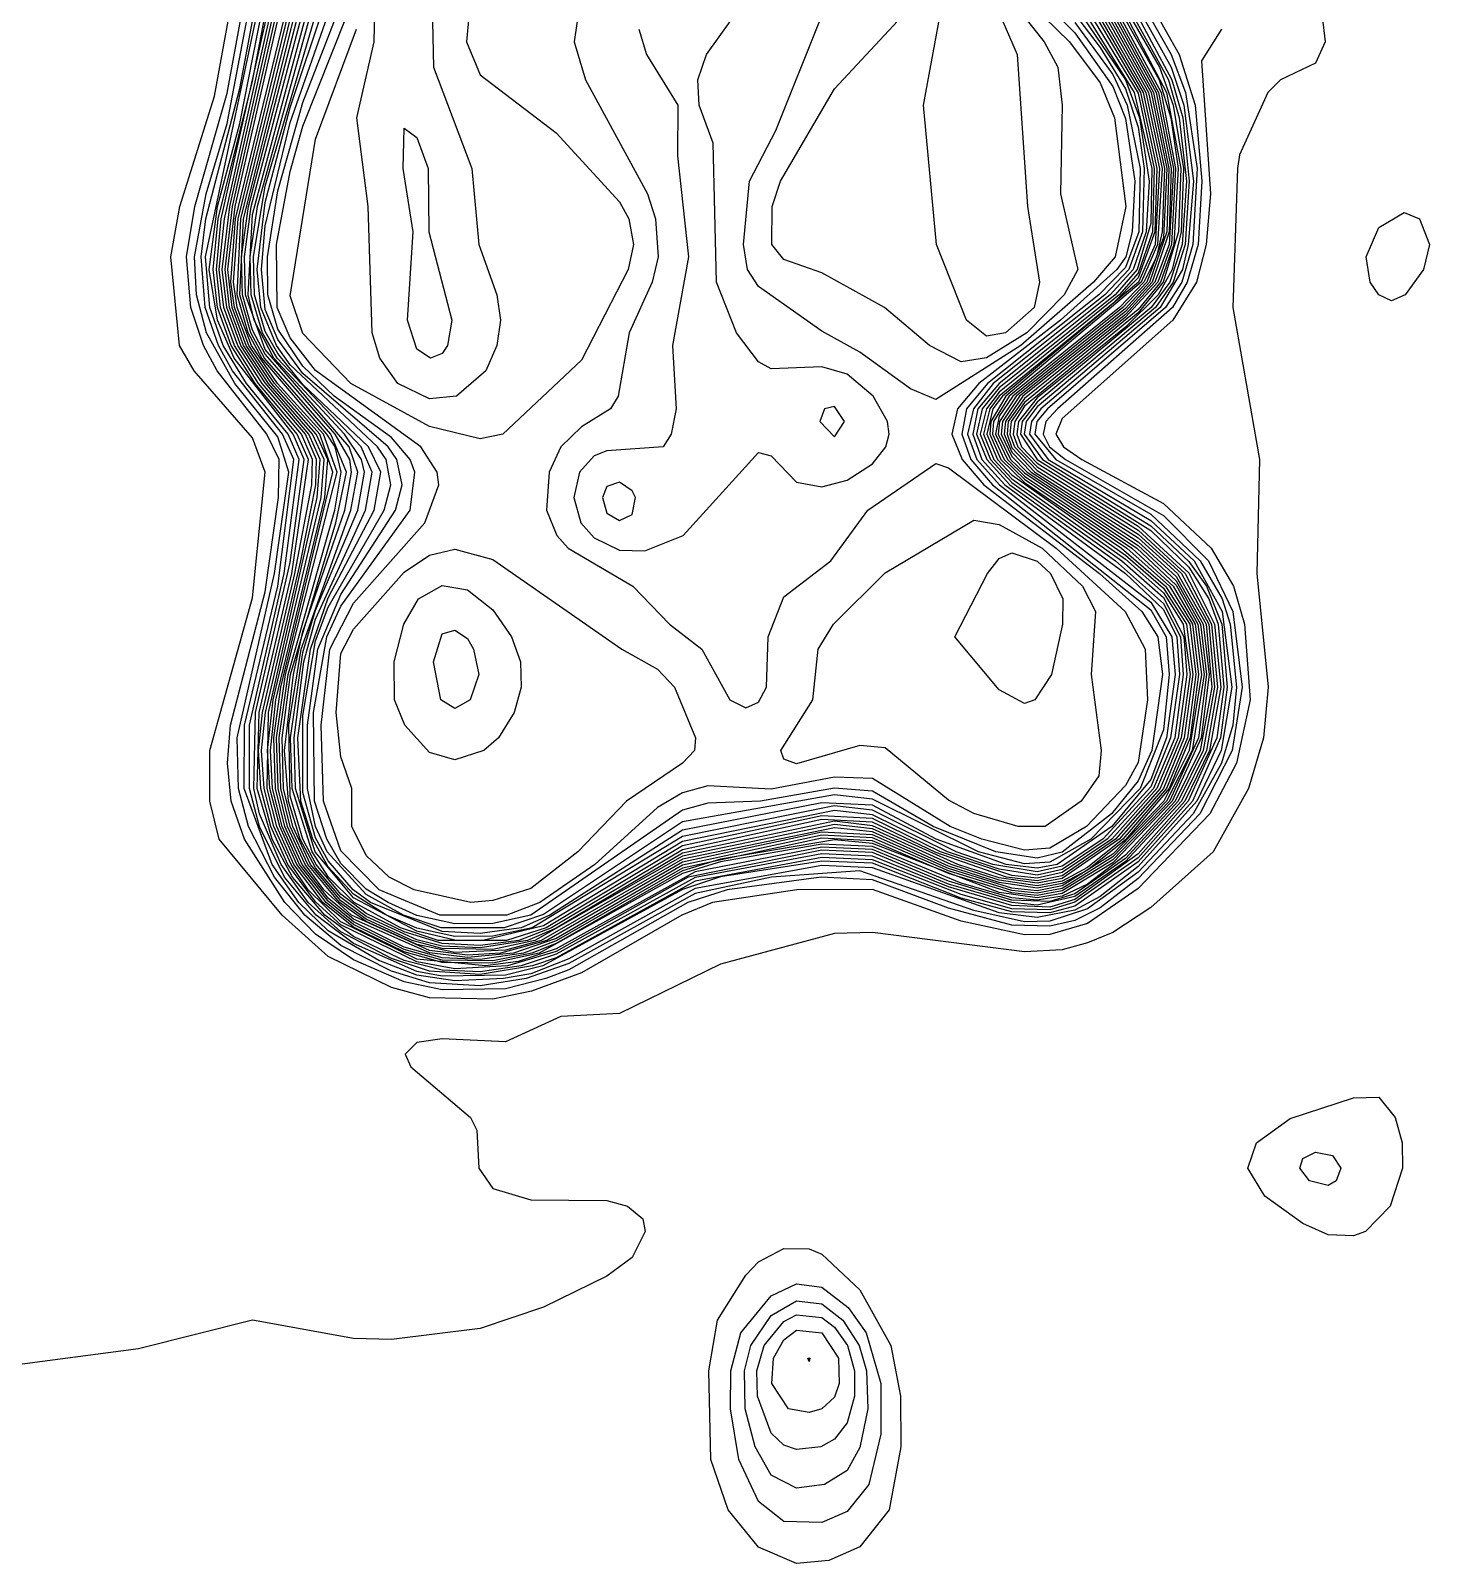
# Model space of a CAD drawing. Header units: inches. Extents: x 3311818 to 3313075, y 1372003 to 1372737.
# Drawn here: x 3312021.83 to 3312063.96, y 1372364.13 to 1372410.29 of the extents above; entities that cross this region are included whole.
import ezdxf

# ---------------------------------------------------------------- set-up
doc = ezdxf.new("R2010")
doc.units = ezdxf.units.IN
doc.header["$MEASUREMENT"] = 0

msp = doc.modelspace()

# ---------------------------------------------------------------- linework, layer by layer
for points, elevation in [([(3312033.869, 1372413.763), (3312033.96, 1372409.189), (3312035.123, 1372406.14), (3312035.33, 1372403.853), (3312035.871, 1372402.329), (3312035.984, 1372401.567), (3312035.868, 1372400.804), (3312035.537, 1372400.042), (3312034.655, 1372399.28)], 4525), ([(3312038.644, 1372413.001), (3312038.198, 1372409.952), (3312038.542, 1372408.808), (3312040.41, 1372405.378), (3312040.649, 1372404.616), (3312040.735, 1372403.472), (3312040.547, 1372402.71), (3312039.856, 1372401.185), (3312039.521, 1372399.28), (3312039.294, 1372398.899), (3312038.419, 1372398.359), (3312037.797, 1372397.755), (3312037.446, 1372396.993), (3312037.367, 1372395.85), (3312037.675, 1372395.087), (3312038.02, 1372394.706), (3312039.966, 1372393.563), (3312041.07, 1372392.419), (3312042.045, 1372391.657), (3312042.887, 1372390.132), (3312043.374, 1372389.895), (3312043.755, 1372390.063), (3312043.998, 1372390.514), (3312044.045, 1372392.038), (3312044.517, 1372393.242), (3312045.93, 1372394.325), (3312047.042, 1372395.85), (3312049.091, 1372397.255), (3312049.472, 1372397.12), (3312052.719, 1372394.706), (3312054.797, 1372392.8), (3312055.399, 1372391.657), (3312055.47, 1372390.132), (3312055.189, 1372388.246), (3312054.808, 1372387.56), (3312053.63, 1372386.321), (3312052.521, 1372385.67), (3312051.759, 1372385.606), (3312050.48, 1372385.94), (3312049.523, 1372386.321), (3312047.185, 1372387.765), (3312046.042, 1372387.807), (3312044.136, 1372387.448), (3312042.23, 1372387.55), (3312041.468, 1372387.333), (3312040.706, 1372386.892), (3312038.827, 1372385.178), (3312037.162, 1372384.034), (3312036.17, 1372383.653)], 4523), ([(3312034.655, 1372399.28), (3312033.845, 1372399.197), (3312032.89, 1372399.661), (3312032.349, 1372400.423), (3312032.118, 1372401.185), (3312031.995, 1372404.997), (3312031.651, 1372407.665), (3312032.179, 1372409.952), (3312032.234, 1372412.619)], 4525), ([(3312036.915, 1372381.366), (3312035.751, 1372381.12), (3312033.845, 1372381.164), (3312032.702, 1372381.47), (3312030.796, 1372382.408), (3312029.403, 1372383.653), (3312027.513, 1372385.94), (3312027.233, 1372387.083), (3312027.233, 1372388.608), (3312028.51, 1372393.206), (3312028.9, 1372396.993), (3312028.51, 1372398.021), (3312026.754, 1372400.042), (3312026.311, 1372400.804), (3312026.052, 1372403.472), (3312026.329, 1372404.997), (3312027.366, 1372408.312), (3312028.085, 1372412.238)], 4499), ([(3312037.347, 1372381.747), (3312036.132, 1372381.438), (3312034.227, 1372381.406), (3312033.083, 1372381.641), (3312031.559, 1372382.306), (3312030.415, 1372383.076), (3312029.49, 1372384.034), (3312028.275, 1372385.94), (3312027.87, 1372387.083), (3312027.763, 1372388.227), (3312027.853, 1372389.37), (3312028.891, 1372393.391), (3312029.294, 1372396.231), (3312029.312, 1372397.374), (3312028.942, 1372398.136), (3312027.452, 1372400.042), (3312027.036, 1372400.804), (3312026.657, 1372401.948), (3312026.528, 1372403.472), (3312026.776, 1372404.997), (3312027.747, 1372408.403), (3312028.455, 1372412.238)], 4500), ([(3312036.757, 1372381.747), (3312035.37, 1372381.526), (3312033.845, 1372381.618), (3312032.702, 1372381.97), (3312031.178, 1372382.734), (3312030.085, 1372383.653), (3312029.173, 1372384.797), (3312028.397, 1372386.321), (3312028.089, 1372387.465), (3312028.052, 1372388.989), (3312029.179, 1372393.944), (3312029.604, 1372396.993), (3312029.272, 1372398.061), (3312027.985, 1372399.661), (3312027.133, 1372401.185), (3312026.826, 1372402.329), (3312026.765, 1372403.472), (3312027.117, 1372405.378), (3312027.747, 1372407.494), (3312028.654, 1372412.238)], 4501), ([(3312036.07, 1372381.747), (3312034.608, 1372381.669), (3312033.464, 1372381.847), (3312032.321, 1372382.286), (3312030.796, 1372383.176), (3312029.912, 1372384.034), (3312029.109, 1372385.178), (3312028.263, 1372387.465), (3312028.275, 1372389.37), (3312029.278, 1372393.563), (3312029.762, 1372397.374), (3312029.415, 1372398.136), (3312027.911, 1372400.042), (3312027.486, 1372400.804), (3312027.084, 1372401.948), (3312026.965, 1372403.472), (3312027.106, 1372404.616), (3312028.128, 1372408.542), (3312028.825, 1372412.238)], 4502), ([(3312037.258, 1372382.129), (3312036.132, 1372381.844), (3312034.227, 1372381.814), (3312033.464, 1372381.959), (3312031.559, 1372382.8), (3312030.436, 1372383.653), (3312029.48, 1372384.797), (3312028.729, 1372386.321), (3312028.419, 1372387.465), (3312028.425, 1372389.37), (3312029.463, 1372393.944), (3312029.924, 1372397.374), (3312029.59, 1372398.136), (3312028.332, 1372399.661), (3312027.635, 1372400.804), (3312027.225, 1372401.948), (3312027.095, 1372403.472), (3312028.959, 1372412.238)], 4503), ([(3312036.949, 1372382.129), (3312035.37, 1372381.866), (3312033.845, 1372381.965), (3312032.702, 1372382.346), (3312031.178, 1372383.151), (3312030.192, 1372384.034), (3312029.374, 1372385.178), (3312028.725, 1372386.702), (3312028.553, 1372387.465), (3312028.608, 1372389.751), (3312029.653, 1372394.268), (3312030.074, 1372397.374), (3312029.734, 1372398.136), (3312027.957, 1372400.423), (3312027.458, 1372401.567), (3312027.209, 1372403.091), (3312027.455, 1372404.997), (3312028.128, 1372407.496), (3312029.069, 1372412.238)], 4504), ([(3312036.607, 1372382.129), (3312035.37, 1372381.95), (3312034.227, 1372381.991), (3312033.083, 1372382.287), (3312031.559, 1372383.012), (3312030.697, 1372383.653), (3312029.719, 1372384.797), (3312029.109, 1372385.94), (3312028.657, 1372387.465), (3312028.71, 1372389.751), (3312029.696, 1372393.944), (3312030.197, 1372397.374), (3312029.862, 1372398.136), (3312028.591, 1372399.661), (3312027.87, 1372400.804), (3312027.459, 1372401.948), (3312027.329, 1372403.091), (3312027.479, 1372404.616), (3312028.51, 1372408.763), (3312029.179, 1372412.238)], 4505), ([(3312036.198, 1372382.129), (3312034.608, 1372382.039), (3312033.464, 1372382.244), (3312031.178, 1372383.362), (3312030.415, 1372384.052), (3312029.581, 1372385.178), (3312029.063, 1372386.321), (3312028.76, 1372387.465), (3312028.69, 1372388.608), (3312028.813, 1372389.751), (3312029.791, 1372393.944), (3312030.301, 1372396.612), (3312030.321, 1372397.374), (3312029.989, 1372398.136), (3312028.696, 1372399.661), (3312027.968, 1372400.804), (3312027.553, 1372401.948), (3312027.427, 1372403.091), (3312027.575, 1372404.616), (3312029.286, 1372412.238)], 4506), ([(3312035.527, 1372382.129), (3312033.464, 1372382.322), (3312031.178, 1372383.455), (3312030.194, 1372384.415), (3312029.678, 1372385.178), (3312029.157, 1372386.321), (3312028.864, 1372387.465), (3312028.788, 1372388.608), (3312028.91, 1372389.751), (3312029.966, 1372394.325), (3312030.422, 1372396.612), (3312030.441, 1372397.374), (3312030.105, 1372398.136), (3312028.801, 1372399.661), (3312028.067, 1372400.804), (3312027.647, 1372401.948), (3312027.514, 1372403.091), (3312027.671, 1372404.616), (3312029.377, 1372412.238)], 4507), ([(3312037.142, 1372382.51), (3312035.751, 1372382.21), (3312034.227, 1372382.229), (3312033.083, 1372382.544), (3312031.559, 1372383.287), (3312030.633, 1372384.034), (3312029.761, 1372385.178), (3312029.25, 1372386.321), (3312028.953, 1372387.465), (3312028.992, 1372389.751), (3312030.465, 1372396.231), (3312030.554, 1372397.374), (3312030.213, 1372398.136), (3312028.891, 1372399.678), (3312028.159, 1372400.804), (3312027.741, 1372401.948), (3312027.601, 1372403.091), (3312027.836, 1372404.997), (3312029.468, 1372412.238)], 4508), ([(3312036.928, 1372382.51), (3312035.751, 1372382.278), (3312034.227, 1372382.298), (3312033.083, 1372382.617), (3312031.559, 1372383.368), (3312030.733, 1372384.034), (3312029.845, 1372385.178), (3312029.332, 1372386.321), (3312029.036, 1372387.465), (3312028.97, 1372388.608), (3312029.136, 1372390.132), (3312030.581, 1372396.231), (3312030.667, 1372397.374), (3312030.322, 1372398.136), (3312028.995, 1372399.661), (3312028.241, 1372400.804), (3312027.819, 1372401.948), (3312027.689, 1372403.091), (3312027.916, 1372404.997), (3312029.559, 1372412.238)], 4509), ([(3312036.672, 1372382.51), (3312035.37, 1372382.319), (3312034.227, 1372382.367), (3312033.083, 1372382.69), (3312031.559, 1372383.449), (3312030.796, 1372384.07), (3312029.928, 1372385.178), (3312029.411, 1372386.321), (3312029.119, 1372387.465), (3312029.053, 1372388.608), (3312029.218, 1372390.132), (3312030.697, 1372396.231), (3312030.78, 1372397.374), (3312030.43, 1372398.136), (3312029.087, 1372399.661), (3312028.322, 1372400.804), (3312027.897, 1372401.948), (3312027.773, 1372403.091), (3312027.996, 1372404.997), (3312029.65, 1372412.238)], 4510), ([(3312050.392, 1372412.238), (3312051.538, 1372409.57), (3312051.853, 1372404.997), (3312052.219, 1372402.71), (3312052.057, 1372401.948), (3312051.193, 1372401.185)], 4525), ([(3312036.376, 1372382.51), (3312034.989, 1372382.379), (3312033.845, 1372382.513), (3312031.559, 1372383.529), (3312030.796, 1372384.168), (3312030.011, 1372385.178), (3312029.489, 1372386.321), (3312029.202, 1372387.465), (3312029.154, 1372388.989), (3312029.366, 1372390.514), (3312030.934, 1372396.993), (3312030.539, 1372398.136), (3312029.179, 1372399.661), (3312028.404, 1372400.804), (3312027.974, 1372401.948), (3312027.863, 1372402.71), (3312028, 1372404.616), (3312029.664, 1372411.476)], 4511), ([(3312035.98, 1372382.51), (3312034.989, 1372382.446), (3312033.845, 1372382.585), (3312031.498, 1372383.653), (3312030.657, 1372384.415), (3312030.095, 1372385.178), (3312029.567, 1372386.321), (3312029.285, 1372387.465), (3312029.237, 1372388.989), (3312029.511, 1372390.895), (3312031.06, 1372396.993), (3312030.648, 1372398.136), (3312029.27, 1372399.661), (3312028.486, 1372400.804), (3312028.051, 1372401.948), (3312027.94, 1372402.71), (3312028.079, 1372404.616), (3312029.762, 1372411.476)], 4512), ([(3312037.21, 1372382.891), (3312036.132, 1372382.602), (3312034.608, 1372382.531), (3312033.464, 1372382.767), (3312031.94, 1372383.457), (3312031.129, 1372384.034), (3312030.178, 1372385.178), (3312029.645, 1372386.321), (3312029.368, 1372387.465), (3312029.321, 1372388.989), (3312029.585, 1372390.895), (3312030.991, 1372395.85), (3312031.188, 1372396.993), (3312031.008, 1372397.755), (3312030.756, 1372398.136), (3312028.792, 1372400.423), (3312028.384, 1372401.185), (3312028.056, 1372402.329), (3312028.159, 1372404.616), (3312029.861, 1372411.476)], 4513), ([(3312037.016, 1372382.891), (3312035.751, 1372382.622), (3312034.227, 1372382.65), (3312033.323, 1372382.891), (3312031.94, 1372383.535), (3312031.178, 1372384.085), (3312030.262, 1372385.178), (3312029.728, 1372386.321), (3312029.45, 1372387.465), (3312029.406, 1372388.989), (3312029.661, 1372390.895), (3312031.026, 1372395.468), (3312031.344, 1372396.993), (3312030.877, 1372398.136), (3312028.876, 1372400.423), (3312028.462, 1372401.185), (3312028.133, 1372402.329), (3312028.241, 1372404.616), (3312029.96, 1372411.476)], 4514), ([(3312036.797, 1372382.891), (3312035.37, 1372382.666), (3312034.227, 1372382.722), (3312033.464, 1372382.913), (3312031.94, 1372383.614), (3312031.178, 1372384.186), (3312030.415, 1372385.073), (3312029.951, 1372385.94), (3312029.598, 1372387.083), (3312029.475, 1372388.608), (3312029.744, 1372390.895), (3312030.034, 1372392.194), (3312031.297, 1372395.85), (3312031.5, 1372396.993), (3312031.44, 1372397.374), (3312031.004, 1372398.136), (3312028.891, 1372400.543), (3312028.51, 1372401.269), (3312028.217, 1372402.329), (3312028.18, 1372403.472), (3312028.394, 1372404.997), (3312030.065, 1372411.476)], 4515), ([(3312036.534, 1372382.891), (3312035.37, 1372382.739), (3312034.227, 1372382.795), (3312033.083, 1372383.146), (3312031.94, 1372383.702), (3312031.178, 1372384.286), (3312030.433, 1372385.178), (3312030.03, 1372385.94), (3312029.653, 1372387.237), (3312029.603, 1372389.37), (3312029.976, 1372391.657), (3312031.477, 1372395.85), (3312031.684, 1372396.993), (3312031.423, 1372397.755), (3312028.891, 1372400.687), (3312028.302, 1372402.329), (3312028.268, 1372403.472), (3312028.473, 1372404.997), (3312030.19, 1372411.476)], 4516), ([(3312036.165, 1372382.891), (3312034.108, 1372382.891), (3312032.967, 1372383.272), (3312031.58, 1372384.034), (3312030.804, 1372384.797), (3312030.309, 1372385.559), (3312029.709, 1372387.465), (3312029.663, 1372388.989), (3312030.034, 1372391.565), (3312030.415, 1372392.837), (3312031.684, 1372395.85), (3312031.885, 1372396.993), (3312031.797, 1372397.374), (3312031.286, 1372398.136), (3312029.159, 1372400.423), (3312028.568, 1372401.567), (3312028.386, 1372402.329), (3312028.51, 1372404.747), (3312030.316, 1372411.476)], 4517), ([(3312036.931, 1372383.272), (3312035.751, 1372383.023), (3312034.608, 1372383.007), (3312033.464, 1372383.255), (3312032.55, 1372383.653), (3312031.559, 1372384.287), (3312030.796, 1372385.103), (3312030.327, 1372385.94), (3312029.972, 1372387.083), (3312029.881, 1372388.989), (3312030.256, 1372391.657), (3312030.796, 1372393.209), (3312032.181, 1372395.85), (3312032.376, 1372396.993), (3312032.009, 1372397.755), (3312030.034, 1372399.631), (3312029.272, 1372400.569), (3312028.891, 1372401.23), (3312028.574, 1372402.329), (3312028.542, 1372403.472), (3312028.891, 1372405.606), (3312030.62, 1372411.476)], 4519), ([(3312052.461, 1372411.857), (3312054.046, 1372409.785), (3312054.808, 1372408.535), (3312055.189, 1372407.384), (3312055.367, 1372406.14), (3312055.316, 1372404.234), (3312054.908, 1372403.091), (3312054.179, 1372402.329), (3312050.824, 1372399.661), (3312050.228, 1372398.899), (3312050.044, 1372398.136), (3312050.331, 1372397.374), (3312051.011, 1372396.612), (3312055.57, 1372393.08), (3312056.199, 1372392.038), (3312056.304, 1372390.895), (3312056.039, 1372388.989), (3312055.57, 1372387.739), (3312054.395, 1372386.321), (3312052.748, 1372385.178), (3312052.14, 1372385.067), (3312051.209, 1372385.178), (3312049.099, 1372385.94), (3312047.185, 1372386.964), (3312045.661, 1372387.031), (3312041.468, 1372386.212), (3312037.47, 1372383.653), (3312036.604, 1372383.272)], 4520), ([(3312051.759, 1372411.758), (3312053.283, 1372410.22), (3312054.427, 1372408.605), (3312054.808, 1372407.644), (3312055.084, 1372405.759), (3312055.004, 1372404.234), (3312054.811, 1372403.472), (3312054.542, 1372403.091), (3312052.848, 1372401.567), (3312050.385, 1372399.661), (3312049.744, 1372398.899), (3312049.571, 1372398.136), (3312049.889, 1372397.374), (3312050.542, 1372396.612), (3312054.025, 1372393.944), (3312055.293, 1372392.8), (3312055.776, 1372392.038), (3312055.915, 1372390.895), (3312055.598, 1372388.608), (3312055.189, 1372387.692), (3312054.387, 1372386.702), (3312052.902, 1372385.547), (3312052.14, 1372385.369), (3312050.903, 1372385.559), (3312049.013, 1372386.321), (3312047.185, 1372387.39), (3312046.042, 1372387.478), (3312043.809, 1372387.083), (3312042.23, 1372387.024), (3312041.468, 1372386.809), (3312036.9, 1372383.653)], 4522), ([(3312053.001, 1372411.476), (3312054.808, 1372408.802), (3312055.227, 1372407.665), (3312055.515, 1372405.759), (3312055.425, 1372404.234), (3312055.033, 1372403.091), (3312054.345, 1372402.329), (3312050.997, 1372399.66), (3312050.359, 1372398.899), (3312050.207, 1372398.136), (3312050.48, 1372397.374), (3312051.167, 1372396.612), (3312054.805, 1372393.944), (3312055.951, 1372392.857), (3312056.354, 1372392.038), (3312056.427, 1372390.895), (3312056.164, 1372388.989), (3312055.57, 1372387.517), (3312054.118, 1372385.94), (3312052.902, 1372385.124), (3312052.14, 1372384.961), (3312050.814, 1372385.178), (3312049.705, 1372385.559), (3312047.185, 1372386.809), (3312046.042, 1372386.942), (3312041.468, 1372386.018), (3312036.931, 1372383.272)], 4519), ([(3312051.56, 1372411.476), (3312053.12, 1372409.952), (3312054.046, 1372408.712), (3312054.476, 1372407.665), (3312054.817, 1372404.997), (3312054.492, 1372403.472), (3312053.839, 1372402.71), (3312051.653, 1372400.804), (3312049.091, 1372399.18), (3312048.329, 1372399.503), (3312046.804, 1372400.61), (3312045.661, 1372401.239), (3312043.755, 1372402.583), (3312043.424, 1372403.091), (3312043.305, 1372403.853), (3312043.48, 1372405.759), (3312044.278, 1372407.284), (3312045.654, 1372410.714)], 4523), ([(3312051.15, 1372411.476), (3312052.354, 1372409.952), (3312052.768, 1372409.189), (3312052.902, 1372408.046), (3312052.846, 1372405.378), (3312053.366, 1372403.091), (3312052.962, 1372402.329), (3312051.833, 1372401.185), (3312050.615, 1372400.44), (3312049.853, 1372400.318), (3312048.9, 1372400.804), (3312047.548, 1372401.948), (3312045.661, 1372402.99), (3312044.517, 1372403.394), (3312044.151, 1372403.853), (3312044.161, 1372404.997), (3312044.41, 1372405.759), (3312046.042, 1372408.537), (3312047.947, 1372410.587)], 4524), ([(3312051.193, 1372401.185), (3312050.615, 1372401.087), (3312050.014, 1372401.567), (3312049.114, 1372403.853), (3312048.722, 1372408.046), (3312049.35, 1372411.476)], 4525), ([(3312035.452, 1372382.891), (3312034.608, 1372382.9), (3312033.464, 1372383.17), (3312031.559, 1372384.169), (3312030.398, 1372385.559), (3312029.811, 1372387.465), (3312029.772, 1372388.989), (3312030.064, 1372391.276), (3312030.415, 1372392.568), (3312031.913, 1372395.85), (3312032.12, 1372396.993), (3312031.788, 1372397.755), (3312029.254, 1372400.423), (3312028.816, 1372401.185), (3312028.471, 1372402.329), (3312028.444, 1372403.472), (3312028.666, 1372404.997), (3312030.354, 1372411.095)], 4518), ([(3312036.604, 1372383.272), (3312035.37, 1372383.101), (3312034.227, 1372383.163), (3312032.069, 1372384.034), (3312031.546, 1372384.415), (3312030.796, 1372385.287), (3312030.415, 1372385.976), (3312030.034, 1372387.344), (3312030.034, 1372389.661), (3312030.415, 1372391.911), (3312030.796, 1372392.922), (3312032.479, 1372395.85), (3312032.682, 1372396.612), (3312032.539, 1372397.374), (3312032.277, 1372397.755), (3312029.653, 1372400.228), (3312029.238, 1372400.804), (3312028.765, 1372401.948), (3312028.653, 1372403.091), (3312028.891, 1372405.114), (3312029.653, 1372407.977), (3312030.696, 1372411.095)], 4520), ([(3312036.094, 1372383.272), (3312034.191, 1372383.272), (3312033.057, 1372383.653), (3312031.94, 1372384.275), (3312030.767, 1372385.559), (3312030.412, 1372386.321), (3312030.173, 1372387.465), (3312030.165, 1372389.37), (3312030.483, 1372391.657), (3312031.178, 1372393.312), (3312032.823, 1372395.85), (3312033.02, 1372396.612), (3312032.864, 1372397.374), (3312032.601, 1372397.755), (3312030.034, 1372399.963), (3312029.272, 1372400.989), (3312028.891, 1372401.888), (3312028.783, 1372403.091), (3312028.891, 1372404.407), (3312029.653, 1372407.526), (3312030.906, 1372411.095)], 4521), ([(3312053.411, 1372411.095), (3312055.07, 1372408.427), (3312055.595, 1372406.14), (3312055.57, 1372404.479), (3312055.158, 1372403.091), (3312054.489, 1372402.329), (3312050.997, 1372399.533), (3312050.487, 1372398.899), (3312050.322, 1372398.136), (3312050.625, 1372397.374), (3312051.324, 1372396.612), (3312054.506, 1372394.325), (3312055.951, 1372393.04), (3312056.458, 1372392.038), (3312056.539, 1372390.895), (3312056.289, 1372388.989), (3312055.647, 1372387.465), (3312054.256, 1372385.94), (3312052.902, 1372385.029), (3312052.14, 1372384.854), (3312050.997, 1372385.04), (3312049.447, 1372385.559), (3312047.185, 1372386.668), (3312046.042, 1372386.808), (3312041.468, 1372385.866), (3312037.276, 1372383.33), (3312035.452, 1372382.891)], 4518), ([(3312054.534, 1372411.095), (3312055.815, 1372408.808), (3312056.167, 1372407.665), (3312056.391, 1372406.14), (3312056.262, 1372403.853), (3312055.856, 1372402.71), (3312055.189, 1372401.894), (3312051.759, 1372399.093), (3312051.363, 1372398.517), (3312051.323, 1372398.136), (3312051.461, 1372397.755), (3312052.14, 1372397.044), (3312055.189, 1372395.127), (3312056.488, 1372393.944), (3312057.314, 1372392.419), (3312057.482, 1372390.514), (3312057.144, 1372388.608), (3312056.395, 1372387.083), (3312054.808, 1372385.361), (3312053.283, 1372384.297), (3312052.521, 1372384.068), (3312051.378, 1372384.104), (3312049.472, 1372384.672), (3312047.185, 1372385.629), (3312045.661, 1372385.697), (3312041.849, 1372384.959), (3312037.657, 1372382.64), (3312036.513, 1372382.252), (3312035.527, 1372382.129)], 4507), ([(3312054.084, 1372411.095), (3312055.576, 1372408.427), (3312056.045, 1372406.14), (3312055.951, 1372404.054), (3312055.444, 1372402.71), (3312054.729, 1372401.948), (3312051.409, 1372399.28), (3312050.997, 1372398.683), (3312050.888, 1372398.136), (3312051.247, 1372397.374), (3312051.759, 1372396.873), (3312054.993, 1372394.706), (3312056.244, 1372393.563), (3312056.901, 1372392.419), (3312057.089, 1372390.895), (3312056.725, 1372388.608), (3312055.956, 1372387.083), (3312054.427, 1372385.492), (3312052.902, 1372384.53), (3312052.14, 1372384.387), (3312051.378, 1372384.466), (3312049.472, 1372385.058), (3312047.185, 1372386.072), (3312045.661, 1372386.15), (3312041.468, 1372385.243), (3312037.378, 1372382.891), (3312035.98, 1372382.51)], 4512), ([(3312055.113, 1372411.095), (3312056.183, 1372409.189), (3312056.56, 1372408.046), (3312056.851, 1372405.759), (3312056.692, 1372403.853), (3312056.519, 1372403.091), (3312055.851, 1372401.948), (3312052.256, 1372398.899), (3312051.976, 1372398.517), (3312051.912, 1372398.136), (3312052.478, 1372397.374), (3312055.57, 1372395.535), (3312056.875, 1372394.325), (3312057.711, 1372392.8), (3312058.006, 1372390.514), (3312057.681, 1372388.608), (3312056.953, 1372387.083), (3312055.189, 1372385.12), (3312054.046, 1372384.213), (3312053.283, 1372383.804), (3312052.14, 1372383.579), (3312050.997, 1372383.725), (3312047.185, 1372385.073), (3312045.661, 1372385.149), (3312041.849, 1372384.459), (3312038.038, 1372382.335), (3312036.895, 1372381.885), (3312036.07, 1372381.747)], 4502), ([(3312053.553, 1372411.095), (3312055.189, 1372408.401), (3312055.672, 1372406.14), (3312055.619, 1372404.234), (3312055.189, 1372402.985), (3312054.61, 1372402.329), (3312050.997, 1372399.406), (3312050.616, 1372398.899), (3312050.426, 1372398.136), (3312050.734, 1372397.374), (3312051.378, 1372396.685), (3312054.691, 1372394.325), (3312055.951, 1372393.214), (3312056.563, 1372392.038), (3312056.651, 1372390.895), (3312056.393, 1372388.989), (3312055.749, 1372387.465), (3312054.393, 1372385.94), (3312052.902, 1372384.934), (3312052.14, 1372384.762), (3312051.378, 1372384.847), (3312049.236, 1372385.559), (3312047.185, 1372386.56), (3312045.661, 1372386.639), (3312041.468, 1372385.744), (3312037.354, 1372383.272), (3312036.165, 1372382.891)], 4517), ([(3312054.631, 1372411.095), (3312056.04, 1372408.427), (3312056.471, 1372406.14), (3312056.399, 1372404.234), (3312055.937, 1372402.71), (3312055.189, 1372401.789), (3312051.759, 1372398.976), (3312051.469, 1372398.517), (3312051.42, 1372398.136), (3312051.567, 1372397.755), (3312052.14, 1372397.153), (3312055.189, 1372395.247), (3312056.606, 1372393.944), (3312057.398, 1372392.419), (3312057.578, 1372390.514), (3312057.24, 1372388.608), (3312056.494, 1372387.083), (3312054.808, 1372385.264), (3312053.283, 1372384.212), (3312052.14, 1372383.951), (3312051.378, 1372384.031), (3312049.472, 1372384.588), (3312047.185, 1372385.537), (3312045.661, 1372385.605), (3312041.636, 1372384.797), (3312037.657, 1372382.561), (3312036.198, 1372382.129)], 4506), ([(3312054.172, 1372411.095), (3312055.65, 1372408.427), (3312056.112, 1372406.14), (3312056.05, 1372404.234), (3312055.528, 1372402.71), (3312054.808, 1372401.924), (3312051.511, 1372399.28), (3312051.009, 1372398.517), (3312050.973, 1372398.136), (3312051.345, 1372397.374), (3312051.759, 1372396.969), (3312055.145, 1372394.706), (3312056.332, 1372393.592), (3312056.983, 1372392.419), (3312057.169, 1372390.895), (3312056.808, 1372388.608), (3312056.042, 1372387.083), (3312054.427, 1372385.404), (3312052.902, 1372384.455), (3312052.14, 1372384.317), (3312051.378, 1372384.393), (3312049.472, 1372384.983), (3312047.185, 1372385.983), (3312045.661, 1372386.06), (3312041.468, 1372385.154), (3312037.657, 1372382.953), (3312036.376, 1372382.51)], 4511), ([(3312053.686, 1372411.095), (3312055.26, 1372408.427), (3312055.749, 1372406.14), (3312055.692, 1372404.234), (3312055.189, 1372402.845), (3312054.427, 1372402.069), (3312050.997, 1372399.28), (3312050.714, 1372398.899), (3312050.531, 1372398.136), (3312050.842, 1372397.374), (3312051.378, 1372396.796), (3312054.808, 1372394.369), (3312055.951, 1372393.356), (3312056.545, 1372392.419), (3312056.751, 1372390.895), (3312056.484, 1372388.989), (3312055.85, 1372387.465), (3312054.508, 1372385.94), (3312052.902, 1372384.839), (3312052.14, 1372384.686), (3312051.222, 1372384.797), (3312049.091, 1372385.534), (3312047.185, 1372386.452), (3312045.661, 1372386.536), (3312041.468, 1372385.621), (3312037.517, 1372383.272), (3312036.534, 1372382.891)], 4516), ([(3312054.729, 1372411.095), (3312055.826, 1372409.189), (3312056.237, 1372408.046), (3312056.551, 1372406.14), (3312056.483, 1372404.234), (3312056.211, 1372403.091), (3312055.793, 1372402.329), (3312054.808, 1372401.356), (3312052.14, 1372399.235), (3312051.578, 1372398.517), (3312051.53, 1372398.136), (3312051.673, 1372397.755), (3312052.14, 1372397.262), (3312055.189, 1372395.367), (3312056.714, 1372393.958), (3312057.484, 1372392.419), (3312057.673, 1372390.514), (3312057.335, 1372388.608), (3312056.592, 1372387.083), (3312055.189, 1372385.499), (3312053.283, 1372384.126), (3312052.521, 1372383.897), (3312051.378, 1372383.938), (3312049.472, 1372384.505), (3312047.185, 1372385.429), (3312045.661, 1372385.502), (3312041.849, 1372384.788), (3312037.657, 1372382.474), (3312036.607, 1372382.129)], 4505), ([(3312054.259, 1372411.095), (3312055.725, 1372408.427), (3312056.18, 1372406.14), (3312056.117, 1372404.234), (3312055.611, 1372402.71), (3312054.808, 1372401.835), (3312051.614, 1372399.28), (3312051.097, 1372398.517), (3312051.06, 1372398.136), (3312051.378, 1372397.461), (3312051.846, 1372396.993), (3312055.189, 1372394.786), (3312056.332, 1372393.723), (3312057.064, 1372392.419), (3312057.249, 1372390.895), (3312057.003, 1372388.989), (3312056.129, 1372387.083), (3312054.427, 1372385.317), (3312052.902, 1372384.38), (3312052.14, 1372384.246), (3312051.378, 1372384.321), (3312049.472, 1372384.909), (3312047.185, 1372385.894), (3312045.661, 1372385.971), (3312041.468, 1372385.07), (3312037.657, 1372382.876), (3312036.672, 1372382.51)], 4510), ([(3312055.189, 1372411.33), (3312056.178, 1372409.57), (3312056.607, 1372408.427), (3312056.967, 1372406.14), (3312056.835, 1372403.853), (3312056.501, 1372402.71), (3312056.011, 1372401.948), (3312052.46, 1372398.899), (3312052.136, 1372398.517), (3312052.078, 1372398.136), (3312052.711, 1372397.374), (3312055.57, 1372395.724), (3312057.056, 1372394.325), (3312057.719, 1372393.182), (3312057.957, 1372392.419), (3312058.144, 1372390.514), (3312058.035, 1372389.37), (3312057.691, 1372388.227), (3312056.847, 1372386.702), (3312055.189, 1372384.946), (3312053.665, 1372383.839), (3312052.521, 1372383.469), (3312051.759, 1372383.454), (3312050.234, 1372383.791), (3312046.804, 1372384.983), (3312044.147, 1372384.797), (3312041.849, 1372384.304), (3312038.038, 1372382.199), (3312036.757, 1372381.747)], 4501), ([(3312053.787, 1372411.095), (3312055.339, 1372408.427), (3312055.827, 1372406.14), (3312055.699, 1372403.853), (3312055.192, 1372402.71), (3312051.1, 1372399.28), (3312050.812, 1372398.899), (3312050.632, 1372398.136), (3312050.951, 1372397.374), (3312051.378, 1372396.908), (3312054.808, 1372394.49), (3312055.951, 1372393.499), (3312056.644, 1372392.419), (3312056.835, 1372390.895), (3312056.576, 1372388.989), (3312055.951, 1372387.465), (3312054.617, 1372385.94), (3312052.902, 1372384.755), (3312052.14, 1372384.611), (3312050.997, 1372384.775), (3312049.756, 1372385.178), (3312047.185, 1372386.343), (3312046.042, 1372386.478), (3312041.468, 1372385.514), (3312037.657, 1372383.261), (3312036.797, 1372382.891)], 4515), ([(3312054.347, 1372411.095), (3312055.799, 1372408.427), (3312056.247, 1372406.14), (3312056.123, 1372403.853), (3312055.693, 1372402.71), (3312054.808, 1372401.745), (3312051.716, 1372399.28), (3312051.186, 1372398.517), (3312051.148, 1372398.136), (3312051.378, 1372397.594), (3312051.962, 1372396.993), (3312055.189, 1372394.899), (3312056.332, 1372393.854), (3312057.147, 1372392.419), (3312057.329, 1372390.895), (3312057.085, 1372388.989), (3312056.215, 1372387.083), (3312054.427, 1372385.229), (3312052.902, 1372384.304), (3312052.14, 1372384.176), (3312050.997, 1372384.338), (3312047.185, 1372385.806), (3312046.042, 1372385.923), (3312042.612, 1372385.333), (3312041.468, 1372384.987), (3312037.657, 1372382.797), (3312036.928, 1372382.51)], 4509), ([(3312054.834, 1372411.095), (3312056.095, 1372408.808), (3312056.419, 1372407.665), (3312056.643, 1372405.759), (3312056.511, 1372403.853), (3312056.136, 1372402.71), (3312055.574, 1372401.948), (3312052.14, 1372399.096), (3312051.688, 1372398.517), (3312051.64, 1372398.136), (3312052.14, 1372397.37), (3312055.57, 1372395.232), (3312056.714, 1372394.132), (3312057.315, 1372393.182), (3312057.592, 1372392.419), (3312057.769, 1372390.514), (3312057.551, 1372388.989), (3312056.691, 1372387.083), (3312055.189, 1372385.379), (3312053.283, 1372384.041), (3312052.521, 1372383.808), (3312051.378, 1372383.845), (3312049.853, 1372384.27), (3312047.185, 1372385.322), (3312045.661, 1372385.388), (3312041.849, 1372384.679), (3312037.657, 1372382.37), (3312036.949, 1372382.129)], 4504), ([(3312053.888, 1372411.095), (3312055.418, 1372408.427), (3312055.904, 1372406.14), (3312055.77, 1372403.853), (3312055.276, 1372402.71), (3312051.203, 1372399.28), (3312050.746, 1372398.517), (3312050.717, 1372398.136), (3312051.053, 1372397.374), (3312051.759, 1372396.68), (3312054.68, 1372394.706), (3312056.014, 1372393.563), (3312056.738, 1372392.419), (3312056.92, 1372390.895), (3312056.668, 1372388.989), (3312056.036, 1372387.465), (3312054.725, 1372385.94), (3312053.665, 1372385.086), (3312052.902, 1372384.68), (3312052.14, 1372384.535), (3312050.997, 1372384.703), (3312049.551, 1372385.178), (3312047.185, 1372386.25), (3312046.042, 1372386.377), (3312041.468, 1372385.424), (3312037.016, 1372382.891)], 4514), ([(3312054.436, 1372411.095), (3312055.874, 1372408.427), (3312056.315, 1372406.14), (3312056.192, 1372403.853), (3312055.774, 1372402.71), (3312054.808, 1372401.656), (3312051.759, 1372399.211), (3312051.275, 1372398.517), (3312051.236, 1372398.136), (3312051.378, 1372397.726), (3312052.079, 1372396.993), (3312055.189, 1372395.012), (3312056.37, 1372393.944), (3312057.231, 1372392.419), (3312057.4, 1372390.514), (3312057.055, 1372388.608), (3312056.301, 1372387.083), (3312054.808, 1372385.457), (3312053.665, 1372384.588), (3312052.902, 1372384.228), (3312052.14, 1372384.106), (3312051.378, 1372384.176), (3312049.853, 1372384.613), (3312047.185, 1372385.717), (3312045.661, 1372385.788), (3312042.612, 1372385.253), (3312041.468, 1372384.903), (3312037.142, 1372382.51)], 4508), ([(3312053.988, 1372411.095), (3312055.497, 1372408.427), (3312055.978, 1372406.14), (3312055.912, 1372404.234), (3312055.74, 1372403.472), (3312055.36, 1372402.71), (3312054.622, 1372401.948), (3312051.306, 1372399.28), (3312050.834, 1372398.517), (3312050.802, 1372398.136), (3312051.15, 1372397.374), (3312051.759, 1372396.777), (3312054.841, 1372394.706), (3312056.129, 1372393.563), (3312056.82, 1372392.419), (3312057.004, 1372390.895), (3312056.755, 1372388.989), (3312056.121, 1372387.465), (3312054.808, 1372385.919), (3312053.665, 1372385.003), (3312052.902, 1372384.605), (3312052.14, 1372384.46), (3312050.997, 1372384.631), (3312049.472, 1372385.132), (3312047.185, 1372386.161), (3312046.042, 1372386.281), (3312041.468, 1372385.333), (3312037.21, 1372382.891)], 4513), ([(3312054.973, 1372411.095), (3312056.205, 1372408.808), (3312056.527, 1372407.665), (3312056.726, 1372405.759), (3312056.601, 1372403.853), (3312056.236, 1372402.71), (3312055.712, 1372401.948), (3312052.14, 1372398.958), (3312051.815, 1372398.517), (3312051.75, 1372398.136), (3312052.306, 1372397.374), (3312055.57, 1372395.375), (3312056.714, 1372394.306), (3312057.239, 1372393.563), (3312057.701, 1372392.419), (3312057.868, 1372390.514), (3312057.67, 1372388.989), (3312056.818, 1372387.083), (3312055.189, 1372385.258), (3312053.283, 1372383.924), (3312052.521, 1372383.719), (3312051.378, 1372383.752), (3312049.853, 1372384.167), (3312047.185, 1372385.215), (3312045.661, 1372385.273), (3312042.612, 1372384.803), (3312041.468, 1372384.429), (3312037.258, 1372382.129)], 4503), ([(3312055.562, 1372411.095), (3312056.424, 1372409.57), (3312056.899, 1372408.046), (3312057.108, 1372405.759), (3312056.994, 1372403.853), (3312056.662, 1372402.71), (3312056.224, 1372401.948), (3312052.753, 1372398.899), (3312052.405, 1372398.517), (3312052.322, 1372398.136), (3312052.517, 1372397.755), (3312053.001, 1372397.374), (3312055.951, 1372395.691), (3312057.308, 1372394.325), (3312058.04, 1372392.8), (3312058.317, 1372390.514), (3312058.016, 1372388.608), (3312057.04, 1372386.702), (3312055.189, 1372384.753), (3312054.046, 1372383.873), (3312053.283, 1372383.494), (3312052.521, 1372383.323), (3312051.378, 1372383.351), (3312049.472, 1372383.86), (3312047.185, 1372384.718), (3312045.639, 1372384.797), (3312042.812, 1372384.415), (3312041.62, 1372384.034), (3312038.038, 1372382.008), (3312037.347, 1372381.747)], 4500), ([(3312040.325, 1372394.626), (3312041.484, 1372395.087), (3312043.755, 1372397.58), (3312044.136, 1372397.482), (3312044.898, 1372396.688), (3312045.661, 1372396.547), (3312046.423, 1372396.754), (3312047.185, 1372397.243), (3312047.583, 1372397.755), (3312047.685, 1372398.136), (3312047.638, 1372398.517), (3312047.207, 1372399.28), (3312046.423, 1372399.941), (3312045.661, 1372400.169), (3312044.136, 1372400.103), (3312043.755, 1372400.311), (3312043.088, 1372401.185), (3312042.49, 1372402.71), (3312042.39, 1372406.902), (3312041.962, 1372408.046), (3312041.929, 1372408.808), (3312042.189, 1372409.57), (3312043.28, 1372411.095)], 4522), ([(3312060.731, 1372410.714), (3312060.822, 1372409.952), (3312060.525, 1372409.308), (3312059.47, 1372408.808), (3312059.093, 1372408.427), (3312058.238, 1372406.553), (3312058.175, 1372406.14), (3312058.036, 1372401.948), (3312058.836, 1372397.374), (3312058.755, 1372393.944), (3312059.106, 1372390.514), (3312058.965, 1372388.989), (3312058.507, 1372387.465), (3312057.447, 1372385.559), (3312055.57, 1372383.878), (3312054.427, 1372383.131), (3312053.665, 1372382.815), (3312052.902, 1372382.606), (3312051.759, 1372382.552), (3312047.185, 1372383.126), (3312046.042, 1372383.101), (3312042.612, 1372382.171), (3312039.563, 1372380.686), (3312037.803, 1372380.604), (3312036.132, 1372379.836), (3312034.227, 1372379.932), (3312033.464, 1372379.82), (3312033.115, 1372379.461), (3312033.279, 1372379.08), (3312035.078, 1372377.555), (3312035.27, 1372377.174), (3312035.326, 1372376.03), (3312035.751, 1372375.417), (3312036.895, 1372375.081), (3312039.181, 1372375.062), (3312039.81, 1372374.887), (3312040.271, 1372374.506), (3312040.344, 1372374.125), (3312039.944, 1372373.34), (3312039.181, 1372372.776), (3312037.276, 1372371.851), (3312035.37, 1372371.204), (3312032.702, 1372370.872), (3312031.559, 1372370.906), (3312028.51, 1372371.454), (3312025.079, 1372370.595), (3312017.838, 1372369.637)], 4498), ([(3312036.9, 1372383.653), (3312035.751, 1372383.401), (3312034.608, 1372383.386), (3312033.464, 1372383.645), (3312032.6, 1372384.034), (3312031.94, 1372384.437), (3312031.178, 1372385.206), (3312030.748, 1372385.94), (3312030.385, 1372387.083), (3312030.355, 1372389.751), (3312030.75, 1372392.038), (3312031.178, 1372392.953), (3312033.257, 1372395.85), (3312033.401, 1372396.993), (3312033.266, 1372397.374), (3312032.702, 1372398.034), (3312030.977, 1372399.28), (3312030.034, 1372400.189), (3312029.272, 1372401.301), (3312028.975, 1372402.329), (3312028.961, 1372403.472), (3312029.272, 1372405.468), (3312030.034, 1372408.125), (3312031.036, 1372410.714)], 4522), ([(3312036.17, 1372383.653), (3312034.154, 1372383.653), (3312032.329, 1372384.415), (3312031.178, 1372385.585), (3312030.656, 1372387.083), (3312030.578, 1372389.37), (3312030.841, 1372391.657), (3312031.559, 1372393.044), (3312033.705, 1372395.468), (3312034.126, 1372396.612), (3312034.07, 1372396.993), (3312033.581, 1372397.755), (3312030.415, 1372400.056), (3312029.653, 1372401.036), (3312029.254, 1372401.948), (3312029.238, 1372403.853), (3312029.653, 1372406.044), (3312030.034, 1372407.411), (3312031.347, 1372410.714)], 4523), ([(3312035.029, 1372410.714), (3312034.962, 1372409.952), (3312035.37, 1372408.957), (3312037.657, 1372407.21), (3312039.563, 1372405.133), (3312039.847, 1372404.616), (3312039.99, 1372403.853), (3312039.824, 1372403.091), (3312038.419, 1372400.364), (3312036.057, 1372398.136)], 4524), ([(3312053.283, 1372410.532), (3312054.427, 1372408.969), (3312054.853, 1372408.046), (3312055.246, 1372406.14), (3312055.207, 1372404.234), (3312054.808, 1372403.153), (3312053.997, 1372402.329), (3312050.65, 1372399.661), (3312050.016, 1372398.899), (3312049.88, 1372398.136), (3312050.145, 1372397.374), (3312050.795, 1372396.612), (3312055.57, 1372392.844), (3312056.031, 1372392.038), (3312056.119, 1372390.895), (3312055.951, 1372389.235), (3312055.243, 1372387.465), (3312053.757, 1372385.94), (3312052.521, 1372385.245), (3312051.759, 1372385.196), (3312050.381, 1372385.559), (3312047.185, 1372387.141), (3312046.042, 1372387.272), (3312041.468, 1372386.459), (3312037.276, 1372383.674), (3312036.094, 1372383.272)], 4521), ([(3312036.057, 1372398.136), (3312035.37, 1372397.999), (3312033.845, 1372398.37), (3312031.479, 1372399.661), (3312030.034, 1372401.171), (3312029.653, 1372402.302), (3312030.415, 1372407.018), (3312031.648, 1372410.333)], 4524), ([(3312057.696, 1372410.333), (3312057.095, 1372409.38), (3312057.367, 1372405.378), (3312057.235, 1372403.853), (3312056.942, 1372402.71), (3312056.233, 1372401.567), (3312052.902, 1372398.604), (3312052.703, 1372398.136), (3312052.94, 1372397.755), (3312053.486, 1372397.374), (3312055.951, 1372396.046), (3312057.385, 1372394.706), (3312058.053, 1372393.563), (3312058.385, 1372392.419), (3312058.557, 1372390.132), (3312058.143, 1372388.227), (3312057.349, 1372386.702), (3312055.189, 1372384.452), (3312053.665, 1372383.401), (3312052.521, 1372383.074), (3312051.759, 1372383.06), (3312049.853, 1372383.468), (3312047.185, 1372384.427), (3312044.908, 1372384.415), (3312042.363, 1372384.034), (3312041.44, 1372383.653), (3312038.419, 1372381.911), (3312036.915, 1372381.366)], 4499), ([(3312040.149, 1372410.333), (3312040.375, 1372409.57), (3312041.32, 1372408.046), (3312041.31, 1372406.521), (3312041.644, 1372403.472), (3312041.159, 1372400.804), (3312041.273, 1372398.899), (3312041.121, 1372398.136), (3312040.884, 1372397.755), (3312039.181, 1372397.638), (3312038.8, 1372397.481), (3312038.359, 1372396.993), (3312038.19, 1372396.231), (3312038.397, 1372395.468), (3312038.8, 1372395.011), (3312039.563, 1372394.646), (3312040.325, 1372394.626)], 4522), ([(3312033.876, 1372400.423), (3312033.464, 1372400.693), (3312033.185, 1372401.567), (3312033.349, 1372404.234), (3312033.048, 1372406.14), (3312033.083, 1372407.355), (3312033.464, 1372407.067), (3312033.804, 1372406.14), (3312033.824, 1372404.234), (3312034.516, 1372401.567), (3312034.388, 1372400.804), (3312034.227, 1372400.565), (3312033.876, 1372400.423)], 4526), ([(3312063.226, 1372402.329), (3312062.812, 1372402.155), (3312062.431, 1372402.329), (3312062.175, 1372402.71), (3312062.056, 1372403.472), (3312062.431, 1372404.365), (3312063.193, 1372404.812), (3312063.661, 1372404.616), (3312063.955, 1372403.853), (3312063.776, 1372403.091), (3312063.226, 1372402.329)], 4498), ([(3312046.042, 1372398.061), (3312046.347, 1372398.517), (3312046.042, 1372398.968), (3312045.74, 1372398.899), (3312045.601, 1372398.517), (3312046.042, 1372398.061)], 4521), ([(3312039.944, 1372395.721), (3312040.043, 1372396.231), (3312039.944, 1372396.428), (3312039.563, 1372396.691), (3312039.181, 1372396.56), (3312039.054, 1372396.231), (3312039.181, 1372395.761), (3312039.563, 1372395.539), (3312039.944, 1372395.721)], 4521), ([(3312052.389, 1372386.321), (3312051.571, 1372386.321), (3312050.234, 1372386.712), (3312049.472, 1372387.111), (3312047.566, 1372388.687), (3312046.804, 1372388.765), (3312044.898, 1372388.204), (3312044.517, 1372388.349), (3312044.429, 1372388.608), (3312045.384, 1372390.132), (3312045.545, 1372391.657), (3312046.006, 1372392.419), (3312047.566, 1372393.956), (3312050.234, 1372395.546), (3312050.997, 1372395.417), (3312052.297, 1372394.706), (3312053.513, 1372393.563), (3312053.902, 1372392.8), (3312053.771, 1372390.895), (3312054.073, 1372388.608), (3312054, 1372387.846), (3312053.473, 1372387.083), (3312052.389, 1372386.321)], 4524), ([(3312035.084, 1372384.034), (3312033.382, 1372384.415), (3312032.63, 1372384.797), (3312031.94, 1372385.452), (3312031.504, 1372386.321), (3312031.505, 1372387.465), (3312031.178, 1372388.415), (3312031.033, 1372389.751), (3312031.178, 1372391.534), (3312031.559, 1372392.263), (3312033.083, 1372393.984), (3312033.845, 1372394.489), (3312034.608, 1372394.67), (3312035.751, 1372394.361), (3312039.633, 1372391.657), (3312040.706, 1372391.064), (3312041.222, 1372390.514), (3312041.856, 1372388.989), (3312041.824, 1372388.608), (3312041.465, 1372388.227), (3312039.781, 1372387.083), (3312038.309, 1372385.559), (3312036.895, 1372384.459), (3312035.751, 1372384.09), (3312035.084, 1372384.034)], 4524), ([(3312052.07, 1372390.132), (3312051.759, 1372390.027), (3312050.997, 1372390.438), (3312049.668, 1372392.038), (3312050.649, 1372393.944), (3312050.997, 1372394.397), (3312051.378, 1372394.559), (3312052.14, 1372394.313), (3312052.544, 1372393.944), (3312052.921, 1372393.182), (3312052.908, 1372392.419), (3312052.578, 1372390.895), (3312052.07, 1372390.132)], 4525), ([(3312035.485, 1372388.608), (3312034.608, 1372388.328), (3312033.845, 1372388.555), (3312033.099, 1372389.37), (3312032.792, 1372390.132), (3312032.78, 1372391.276), (3312033.068, 1372392.419), (3312033.513, 1372393.182), (3312034.227, 1372393.58), (3312034.989, 1372393.449), (3312035.751, 1372392.847), (3312036.313, 1372392.038), (3312036.58, 1372391.276), (3312036.603, 1372390.514), (3312036.39, 1372389.751), (3312035.923, 1372388.989), (3312035.485, 1372388.608)], 4525), ([(3312035.068, 1372390.132), (3312034.608, 1372389.871), (3312034.189, 1372390.132), (3312033.963, 1372391.276), (3312034.227, 1372392.122), (3312034.608, 1372392.239), (3312034.989, 1372391.988), (3312035.17, 1372391.657), (3312035.326, 1372390.895), (3312035.068, 1372390.132)], 4526), ([(3312062.03, 1372374.125), (3312061.668, 1372373.995), (3312060.906, 1372374.021), (3312060.144, 1372374.366), (3312059, 1372375.189), (3312058.486, 1372376.03), (3312058.749, 1372376.793), (3312059.763, 1372377.527), (3312061.668, 1372378.148), (3312062.431, 1372378.17), (3312062.93, 1372377.555), (3312063.135, 1372376.793), (3312063.146, 1372376.03), (3312062.777, 1372374.887), (3312062.03, 1372374.125)], 4498), ([(3312061.145, 1372375.649), (3312060.906, 1372375.513), (3312060.342, 1372375.649), (3312060.051, 1372376.03), (3312060.144, 1372376.322), (3312060.525, 1372376.511), (3312061.035, 1372376.412), (3312061.294, 1372376.03), (3312061.145, 1372375.649)], 4499), ([(3312045.867, 1372364.215), (3312044.898, 1372364.132), (3312043.755, 1372364.615), (3312042.84, 1372365.74), (3312042.321, 1372367.264), (3312042.252, 1372369.932), (3312042.513, 1372371.457), (3312043.374, 1372372.811), (3312043.755, 1372373.211), (3312044.517, 1372373.609), (3312045.28, 1372373.602), (3312045.661, 1372373.444), (3312046.804, 1372372.37), (3312047.734, 1372370.695), (3312048.028, 1372369.17), (3312048.043, 1372367.645), (3312047.683, 1372365.74), (3312046.804, 1372364.634), (3312045.867, 1372364.215)], 4498), ([(3312045.658, 1372365.359), (3312044.517, 1372365.393), (3312043.755, 1372365.992), (3312043.157, 1372367.264), (3312042.91, 1372368.789), (3312042.916, 1372369.932), (3312043.224, 1372371.076), (3312044.136, 1372372.185), (3312044.898, 1372372.546), (3312045.661, 1372372.445), (3312046.45, 1372371.838), (3312046.998, 1372371.076), (3312047.434, 1372369.551), (3312047.439, 1372368.027), (3312047.07, 1372366.502), (3312046.423, 1372365.698), (3312045.658, 1372365.359)], 4499), ([(3312045.736, 1372366.502), (3312044.898, 1372366.401), (3312044.136, 1372366.791), (3312043.648, 1372367.645), (3312043.354, 1372368.789), (3312043.326, 1372369.932), (3312043.517, 1372370.695), (3312044.136, 1372371.595), (3312044.898, 1372372.041), (3312045.661, 1372371.952), (3312046.296, 1372371.457), (3312046.781, 1372370.695), (3312047, 1372369.932), (3312047.04, 1372368.789), (3312046.804, 1372367.618), (3312046.423, 1372366.928), (3312045.736, 1372366.502)], 4500), ([(3312045.627, 1372367.645), (3312044.898, 1372367.561), (3312044.517, 1372367.69), (3312044.136, 1372368.051), (3312043.72, 1372369.17), (3312043.699, 1372369.932), (3312043.919, 1372370.695), (3312044.517, 1372371.419), (3312044.898, 1372371.612), (3312045.661, 1372371.532), (3312046.042, 1372371.241), (3312046.428, 1372370.695), (3312046.641, 1372369.932), (3312046.64, 1372369.17), (3312046.423, 1372368.365), (3312046.042, 1372367.867), (3312045.627, 1372367.645)], 4501), ([(3312045.659, 1372368.789), (3312045.28, 1372368.672), (3312044.656, 1372368.789), (3312044.155, 1372369.551), (3312044.201, 1372370.313), (3312044.517, 1372370.865), (3312044.898, 1372371.152), (3312045.661, 1372371.07), (3312046.16, 1372370.313), (3312046.185, 1372369.551), (3312046.042, 1372369.136), (3312045.659, 1372368.789)], 4502), ([(3312045.297, 1372370.313), (3312045.28, 1372370.212), (3312045.234, 1372370.313), (3312045.297, 1372370.313)], 4503)]:
    msp.add_lwpolyline(points, dxfattribs=dict(elevation=elevation))

doc.saveas('drawing.dxf')
